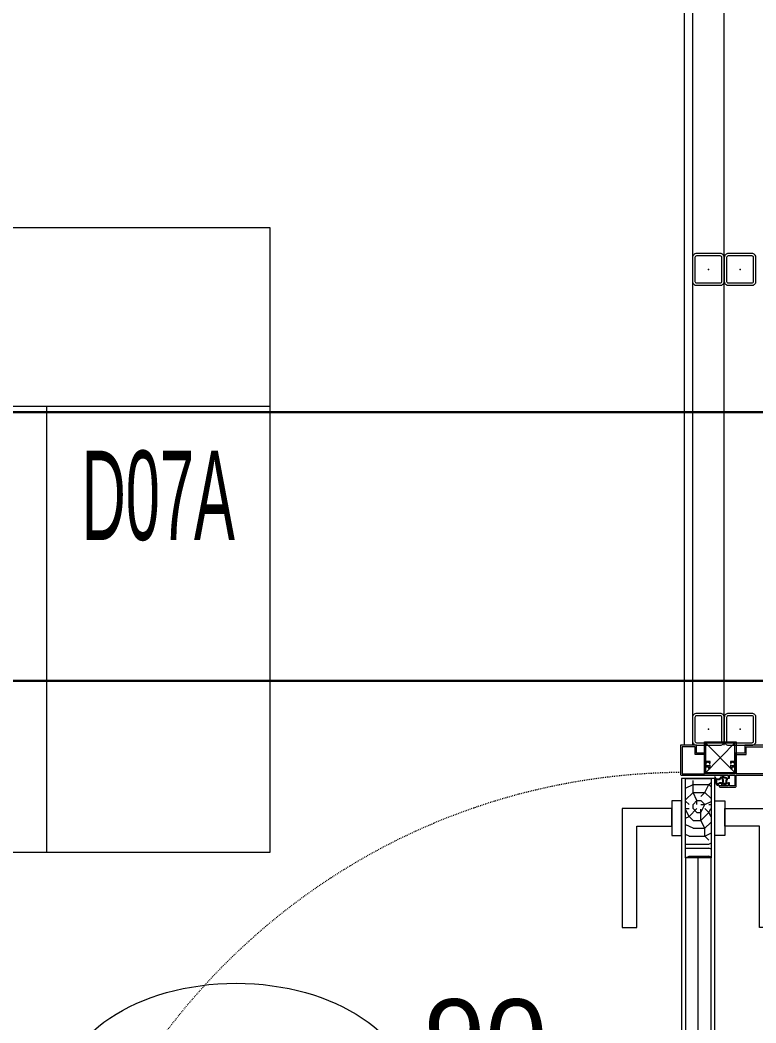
# Model space of a CAD drawing. Extents: x -1417 to 34975, y -245 to 8298.
# Drawn here: x 30929.6 to 31022.3, y 3192.5 to 3318.8 of the extents above; entities that cross this region are included whole.
import ezdxf
from ezdxf.enums import TextEntityAlignment as Align

# ---------------------------------------------------------------- set-up
doc = ezdxf.new("R2010")
doc.units = 0
doc.linetypes.add('DOT2', pattern=[0.125, 0, -0.125])
doc.layers.get('0').update_dxf_attribs({"color": 9, "lineweight": 9})
for name, color, linetype, lineweight in [('06D', 9, 'Continuous', 9), ('09', 9, 'Continuous', 9), ('10', 9, 'Continuous', 9), ('11', 9, 'Continuous', 9), ('12', 9, 'Continuous', 9), ('20', 9, 'DOT2', 9), ('21_MAHAL', 9, 'Continuous', 9), ('22', 8, 'Continuous', 9), ('33', 9, 'BATTING', 9), ('E-KABLO', 7, 'Continuous', 30)]:
    doc.layers.add(name, color=color, linetype=linetype, lineweight=lineweight)
doc.styles.add('Arial', font='arial.ttf', dxfattribs={"height": 2.5})
doc.styles.add('MuuM_TEXT-STANDART', font='ARIALN.TTF')
doc.linetypes.add('BATTING', pattern='A,0.0001,-0.1,[134,ltypeshp.shx,S=0.1,R=0,X=-0.1,Y=0],-0.2,[134,ltypeshp.shx,S=0.1,R=180,X=0.1,Y=0],-0.1', length=0.4001)

# ---------------------------------------------------------------- blocks, each defined once
blk = doc.blocks.new('Prf-40x40')
for points in [[(1.5, -2), (-1.5, -2, -0.414214), (-2, -1.5), (-2, 1.5, -0.414214), (-1.5, 2), (1.5, 2, -0.414214), (2, 1.5), (2, -1.5, -0.414214)], [(1.5, -1.7), (-1.5, -1.7, -0.414214), (-1.7, -1.5), (-1.7, 1.5, -0.414214), (-1.5, 1.7), (1.5, 1.7, -0.414214), (1.7, 1.5), (1.7, -1.5, -0.414214)]]:
    blk.add_lwpolyline(points, format="xyb", close=True)
blk.add_point((0, 0))
blk = doc.blocks.new('0_doorno')
blk.add_lwpolyline([(4.5, 0), (12.5, 0)])
blk.add_ellipse((0, 0), major_axis=(-4.5, 0), ratio=0.666667)
at = {"style": 'Arial'}
blk.add_attdef('YUKSEKLIK', text='', height=2, dxfattribs=at).set_placement((5, 5.9), align=Align.TOP_LEFT)
blk.add_attdef('KAPINO', text='', height=1.4, dxfattribs=at).set_placement((-0.019, -0.035), align=Align.MIDDLE)
blk.add_attdef('GENISLIK', text='', height=2, dxfattribs=at).set_placement((5, -1.895), align=Align.BOTTOM_LEFT)
blk = doc.blocks.new('p-korkasa_40x40')
at = {"layer": '10'}
for points in [[(-2, -2), (-2, -2, 4.557572), (-2, -2), (2, -2, 6.895317), (2, -2), (2, -2), (2, 2), (-2, 2), (-2, -2)], [(-1.85, -1.85), (-1.85, 1.85), (1.85, 1.85), (1.85, -1.85), (-1.85, -1.85, -4.556435), (-1.85, -1.85)]]:
    blk.add_lwpolyline(points, format="xyb", close=True, dxfattribs=at)
for points in [[(2, -2), (-2, 2)], [(2, 2), (-2, -1.97)]]:
    blk.add_lwpolyline(points, dxfattribs=at)
blk = doc.blocks.new('P-AH-01-10')
at = {"layer": '09'}
h = blk.add_hatch(dxfattribs=at)
h.set_pattern_fill('LOGEND', color=256, scale=10, style=0)
h.set_pattern_definition([(360, (3903.399, 15925.483), (10, -10), [3, -7]), (360, (3903.399, 15924.983), (10, -10), [3, -7]), (360, (3903.899, 15923.983), (10, -10), [2, -8]), (360, (3904.399, 15922.983), (10, -10), [1.5, -8.5]), (360, (3904.399, 15921.983), (10, -10), [1, -9]), (360, (3901.899, 15920.983), (10, -10), [0.5, -2.5, 0.5, -6.5]), (360, (3903.399, 15920.483), (10, -10), [0.5, -4, 1.5, -4]), (360, (3905.399, 15919.983), (10, -10), [0.5, -0.5, 0.5, -8.5]), (360, (3904.899, 15919.483), (10, -10), [0.5, -9.5]), (360, (3904.399, 15918.483), (10, -10), [1.5, -8.5]), (360, (3904.399, 15917.483), (10, -10), [2, -8]), (360, (3903.899, 15916.483), (10, -10), [2.5, -3, 0.5, -4]), (270, (3899.899, 15922.483), (-10, -10), [0.5, -1, 2.5, -6]), (270, (3900.399, 15921.483), (-10, -10), [0.5, -0.5, 1.5, -7.5]), (270, (3900.899, 15917.483), (-10, -10), [1, -9]), (270, (3901.399, 15921.483), (-10, -10), [2, -3, 0.5, -4.5]), (270, (3901.899, 15915.983), (-10, -10), [0.5, -9.5]), (270, (3902.399, 15920.983), (-10, -10), [1.5, -8.5]), (270, (3903.399, 15920.483), (-10, -10), [1, -9]), (270, (3904.399, 15920.483), (-10, -10), [0.5, -1.5, 1.5, -6.5]), (270, (3904.899, 15919.983), (-10, -10), [0.5, -9.5]), (270, (3905.399, 15921.983), (-10, -10), [1.4, -8.6]), (270, (3905.899, 15923.983), (-10, -10), [1, -9]), (270, (3906.899, 15919.983), (-10, -10), [0.5, -9.5]), (270, (3907.899, 15920.483), (-10, -10), [1.5, -8.5]), (270, (3908.899, 15920.483), (-10, -10), [1.5, -8.5]), (315, (3907.399, 15924.483), (-3e-15, -10), [0.7071, -0.7071, 0.7071, -12.0208356]), (315, (3905.399, 15921.983), (-3e-15, -10), [1.4142, -12.7279356]), (315, (3901.399, 15916.983), (-3e-15, -10), [1.4142, -12.7279356]), (315, (3903.399, 15919.483), (-3e-15, -10), [1.4142, -12.7279356]), (315, (3903.899, 15921.483), (-3e-15, -10), [1.4142, -12.7279356]), (315, (3906.899, 15923.483), (-3e-15, -10), [1.4142, -12.7279356]), (315, (3905.899, 15922.983), (-3e-15, -10), [2.12132, -12.0208156]), (315, (3902.899, 15918.483), (-3e-15, -10), [0.7071, -13.4350356]), (315, (3902.399, 15917.483), (-3e-15, -10), [0.7071, -13.4350356]), (315, (3906.399, 15917.483), (-3e-15, -10), [0.7071, -13.4350356]), (315, (3902.399, 15922.483), (-3e-15, -10), [0.7071, -13.4350356]), (315, (3907.899, 15918.983), (-3e-15, -10), [0.7071, -13.4350356]), (315, (3904.399, 15919.983), (-3e-15, -10), [0.7071, -13.4350356]), (315, (3905.399, 15918.983), (-3e-15, -10), [0.7071, -13.4350356]), (225, (3904.899, 15920.983), (-10, 3e-15), [0.7071, -0.7071, 2.12132, -10.6066156]), (225, (3906.399, 15920.983), (-10, 3e-15), [0.7071, -13.4350356]), (225, (3906.399, 15924.483), (-10, 3e-15), [0.7071, -13.4350356]), (225, (3904.399, 15921.983), (-10, 3e-15), [0.7071, -13.4350356]), (225, (3905.899, 15919.983), (-10, 3e-15), [0.7071, -13.4350356]), (225, (3903.399, 15922.483), (-10, 3e-15), [0.7071, -13.4350356]), (225, (3907.399, 15922.483), (-10, 3e-15), [0.7071, -13.4350356]), (225, (3900.399, 15925.483), (-10, 3e-15), [0.7071, -13.4350356]), (225, (3900.899, 15924.983), (-10, 3e-15), [1.4142, -12.7279356]), (225, (3901.399, 15924.483), (-10, 3e-15), [1.4142, -12.7279356]), (225, (3902.399, 15924.483), (-10, 3e-15), [1.4142, -12.7279356]), (225, (3902.899, 15923.483), (-10, 3e-15), [1.4142, -12.7279356]), (225, (3906.899, 15919.483), (-10, 3e-15), [1.4142, -12.7279356]), (225, (3908.899, 15924.483), (-10, 3e-15), [1.4142, -12.7279356]), (225, (3909.399, 15916.483), (-10, 3e-15), [1.4142, -12.7279356]), (225, (3909.399, 15917.483), (-10, 3e-15), [1.4142, -12.7279356]), (225, (3908.399, 15917.983), (-10, 3e-15), [1.4142, -12.7279356]), (225, (3901.399, 15917.983), (-10, 3e-15), [2.12132, -12.0208156]), (225, (3907.899, 15918.983), (-10, 3e-15), [2.12132, -12.0208156]), (333.43495, (3902.399, 15915.983), (10, -4e-09), [1.118, -21.24268]), (333.43495, (3902.399, 15920.983), (10, -4e-09), [1.118, -21.24268]), (333.43495, (3903.399, 15917.983), (10, -4e-09), [1.118, -21.24268]), (333.43495, (3906.399, 15924.983), (10, -4e-09), [1.118, -21.24268]), (333.43495, (3905.899, 15923.983), (10, -4e-09), [1.118, -21.24268]), (333.43495, (3902.899, 15921.983), (10, -4e-09), [1.118, -21.24268]), (333.43495, (3902.899, 15916.983), (10, -4e-09), [1.118, -21.24268]), (333.43495, (3905.899, 15919.983), (10, -4e-09), [2.236, -20.12468]), (296.56505, (3905.899, 15918.483), (5e-10, -10), [1.118, -21.24268]), (296.56505, (3907.399, 15921.483), (5e-10, -10), [1.118, -21.24268]), (296.56505, (3902.399, 15919.483), (5e-10, -10), [1.118, -21.24268]), (296.56505, (3900.399, 15918.983), (5e-10, -10), [1.118, -21.24268]), (296.56505, (3906.399, 15920.983), (5e-10, -10), [1.118, -21.24268]), (296.56505, (3905.399, 15920.983), (5e-10, -10), [1.118, -21.24268]), (296.56505, (3901.399, 15919.483), (5e-10, -10), [2.236, -20.12468]), (296.56505, (3908.899, 15922.983), (5e-10, -10), [2.236, -20.12468]), (296.56505, (3907.899, 15922.483), (5e-10, -10), [2.236, -20.12468]), (243.43495, (3899.899, 15923.983), (-4e-09, -10), [1.118, -21.24268]), (243.43495, (3899.899, 15918.483), (-4e-09, -10), [1.118, -21.24268]), (243.43495, (3901.899, 15925.483), (-4e-09, -10), [1.118, -21.24268]), (243.43495, (3900.899, 15916.483), (-4e-09, -10), [1.118, -21.24268]), (243.43495, (3901.899, 15922.483), (-4e-09, -10), [1.118, -21.24268]), (243.43495, (3903.899, 15921.483), (-4e-09, -10), [1.118, -21.24268]), (243.43495, (3904.899, 15919.483), (-4e-09, -10), [1.118, -21.24268]), (243.43495, (3900.399, 15923.483), (3.2e-06, -10.0000016), [1.118, -21.24268]), (243.43495, (3902.899, 15921.983), (-4e-09, -10), [1.118, -21.24268]), (243.43495, (3905.899, 15922.983), (-4e-09, -10), [1.118, -21.24268]), (243.43495, (3906.899, 15921.983), (-4e-09, -10), [1.118, -21.24268]), (243.43495, (3908.899, 15918.983), (-4e-09, -10), [1.118, -21.24268]), (243.43495, (3901.399, 15915.983), (-4e-09, -10), [1.118, -21.24268]), (243.43495, (3899.899, 15916.483), (-4e-09, -10), [2.236, -20.12468]), (243.43495, (3901.399, 15923.483), (-4e-09, -10), [2.236, -20.12468]), (206.56505, (3899.899, 15924.983), (-10, -5e-10), [1.118, -21.24268]), (206.56505, (3908.399, 15925.483), (-10, -5e-10), [1.118, -21.24268]), (206.56505, (3907.899, 15920.483), (-10, -5e-10), [1.118, -21.24268]), (206.56505, (3903.899, 15923.983), (-10, -5e-10), [1.118, -21.24268]), (206.56505, (3903.399, 15924.983), (-10, -5e-10), [1.118, -21.24268]), (206.56505, (3904.399, 15922.983), (-10, -5e-10), [1.118, -21.24268]), (206.56505, (3907.399, 15916.983), (-10, -5e-10), [1.118, -21.24268]), (206.56505, (3908.399, 15916.483), (-10, -5e-10), [2.236, -20.12468])])
h.paths.add_polyline_path([(-6.17, -90.96), (-6.2, -90.96), (-6.2, -90.17), (-6.17, -90.17), (-6.17, -89.65), (-6.2, -89.65), (-6.2, -88.7), (-9.34, -88.7), (-9.34, -89.65), (-9.37, -89.65), (-9.37, -90.17), (-9.34, -90.17), (-9.34, -90.96), (-9.37, -90.96), (-9.37, -94.7), (-6.17, -94.7)])
h.paths.add_polyline_path([(-6.2, -87.23), (-6.2, -86.44), (-6.17, -86.44), (-6.17, -84.7), (-9.37, -84.7), (-9.37, -86.44), (-9.34, -86.44), (-9.34, -87.23), (-9.37, -87.23), (-9.37, -87.75), (-9.34, -87.75), (-9.34, -88.7), (-6.2, -88.7), (-6.2, -87.75), (-6.17, -87.75), (-6.17, -87.23)])
at = {"layer": '10'}
h = blk.add_hatch(color=256, dxfattribs=at)
edge = h.paths.add_edge_path()
edge.add_spline(control_points=[(-4.46, -93.81), (-4.41, -93.85), (-4.31, -93.92), (-4.22, -94.03), (-4.11, -94.12), (-4.16, -94.23), (-4.2, -94.33), (-4.18, -94.44), (-4.11, -94.52), (-4.11, -94.61), (-4.11, -94.73), (-4.27, -94.8), (-4.44, -94.88), (-4.68, -94.9), (-4.84, -94.88), (-4.98, -94.89), (-5, -94.77), (-5.08, -94.7), (-5.16, -94.59), (-5.29, -94.61), (-5.41, -94.63), (-5.55, -94.67), (-5.6, -94.79), (-5.65, -94.97), (-5.67, -94.92), (-5.68, -94.9)], knot_values=[0, 0, 0, 0, 1.972481, 3.574486, 4.459232, 5.627327, 6.631388, 7.787073, 8.750153, 9.776377, 10.52172, 11.983185, 14.349038, 16.622963, 18.666606, 19.53266, 20.303207, 21.531065, 22.895002, 24.140503, 24.941405, 26.576439, 28.121431, 29.408424, 30.069043, 30.069043, 30.069043, 30.069043], degree=3, periodic=0)
edge.add_arc((-5.66, -94.89), 0.02, -189.6961, -163.7234, ccw=False)
edge.add_line((-5.68, -94.89), (-5.51, -93.94))
edge.add_spline(control_points=[(-5.51, -93.94), (-5.47, -93.91), (-5.4, -93.86), (-5.3, -93.85), (-5.24, -93.87), (-5.24, -93.87), (-5.22, -93.94), (-5.22, -93.94)], knot_values=[0, 0, 0, 0, 0.223005, 0.446978, 0.802266, 1.018677, 1.060394, 1.060394, 1.060394, 1.060394], degree=3, periodic=0)
edge.add_arc((-4.99, -93.88), 0.24, -167.1554, -38.8576)
edge.add_spline(control_points=[(-4.8, -94.04), (-4.82, -94.01), (-4.81, -93.95), (-4.87, -93.85), (-4.75, -93.86), (-4.74, -94.05), (-4.58, -93.99), (-4.34, -94), (-4.47, -93.88), (-4.47, -93.83), (-4.46, -93.81)], knot_values=[1.684533, 1.684533, 1.684533, 1.684533, 1.827513, 2.001132, 2.034133, 2.383878, 2.57075, 2.817302, 2.995365, 3.101802, 3.101802, 3.101802, 3.101802], degree=3, periodic=0)
edge = h.paths.add_edge_path(flags=16)
edge.add_spline(control_points=[(-5.49, -94.59), (-5.47, -94.58), (-5.45, -94.56), (-5.41, -94.54), (-5.4, -94.53), (-5.39, -94.53)], knot_values=[4.696286, 4.696286, 4.696286, 4.696286, 4.796123, 4.796123, 4.85442, 4.85442, 4.85442, 4.85442], degree=3, periodic=0)
edge.add_spline(control_points=[(-5.39, -94.53), (-5.39, -94.53), (-5.39, -94.53), (-5.38, -94.53), (-5.37, -94.53), (-5.35, -94.52), (-5.34, -94.52), (-5.33, -94.52), (-5.32, -94.52), (-5.29, -94.52), (-5.27, -94.51), (-5.23, -94.51), (-5.21, -94.51), (-5.17, -94.52), (-5.16, -94.52), (-5.13, -94.53), (-5.11, -94.54), (-5.08, -94.56), (-5.07, -94.57), (-5.04, -94.59), (-5.03, -94.61), (-5.01, -94.63), (-5.01, -94.64), (-4.99, -94.66), (-4.98, -94.66), (-4.96, -94.69), (-4.95, -94.72), (-4.93, -94.74)], knot_values=[3.795206, 3.795206, 3.795206, 3.795206, 3.825435, 3.825435, 3.876176, 3.876176, 3.92312, 3.92312, 3.970064, 3.970064, 4.05608, 4.05608, 4.142095, 4.142095, 4.181856, 4.181856, 4.244412, 4.244412, 4.309456, 4.309456, 4.374501, 4.374501, 4.4364, 4.4364, 4.4983, 4.4983, 4.605733, 4.605733, 4.605733, 4.605733], degree=3, periodic=0)
edge.add_arc((-4.86, -94.71), 0.076, -153.7733, -27.2222)
edge.add_arc((-5.77, -94.32), 1.06, -383.3762, -348.8377)
edge.add_arc((-4.75, -94.12), 0.02, -348.9001, -239.8046)
edge.add_arc((-4.97, -93.84), 0.342, -515.5119, -411.1287, ccw=False)
edge.add_arc((-5.35, -94), 0.0708, -341.8184, -180.1577)
edge.add_line((-5.42, -94), (-5.52, -94.57))
edge.add_arc((-5.5, -94.58), 0.02, -189.6961, -45.6378)
edge = h.paths.add_edge_path(flags=16)
edge.add_spline(control_points=[(-4.62, -94.83), (-4.62, -94.83), (-4.61, -94.83), (-4.58, -94.82), (-4.55, -94.81), (-4.51, -94.79), (-4.51, -94.79), (-4.51, -94.79)], knot_values=[2.606882, 2.606882, 2.606882, 2.606882, 2.618309, 2.618309, 2.814705, 2.814705, 2.821436, 2.821436, 2.821436, 2.821436], degree=3, periodic=0)
edge.add_spline(control_points=[(-4.51, -94.79), (-4.48, -94.78), (-4.44, -94.77), (-4.41, -94.76), (-4.41, -94.76), (-4.41, -94.76)], knot_values=[2.408074, 2.408074, 2.408074, 2.408074, 2.597739, 2.597739, 2.606882, 2.606882, 2.606882, 2.606882], degree=3, periodic=0)
edge.add_spline(control_points=[(-4.41, -94.76), (-4.39, -94.75), (-4.38, -94.75), (-4.35, -94.73), (-4.33, -94.73), (-4.3, -94.71), (-4.29, -94.71), (-4.28, -94.7)], knot_values=[2.149006, 2.149006, 2.149006, 2.149006, 2.238061, 2.238061, 2.336259, 2.336259, 2.408074, 2.408074, 2.408074, 2.408074], degree=3, periodic=0)
edge.add_spline(control_points=[(-4.28, -94.7), (-4.27, -94.7), (-4.27, -94.7), (-4.25, -94.69), (-4.25, -94.69), (-4.23, -94.68), (-4.23, -94.68), (-4.22, -94.67), (-4.21, -94.67), (-4.21, -94.67)], knot_values=[1.977607, 1.977607, 1.977607, 1.977607, 2.00399, 2.00399, 2.053089, 2.053089, 2.101048, 2.101048, 2.149006, 2.149006, 2.149006, 2.149006], degree=3, periodic=0)
edge.add_arc((-4.22, -94.65), 0.02, -411.5664, -360.5556)
edge.add_spline(control_points=[(-4.2, -94.65), (-4.2, -94.65), (-4.2, -94.65), (-4.2, -94.64), (-4.2, -94.64), (-4.2, -94.62), (-4.2, -94.61), (-4.2, -94.6)], knot_values=[1.698781, 1.698781, 1.698781, 1.698781, 1.709176, 1.709176, 1.751194, 1.751194, 1.814824, 1.814824, 1.814824, 1.814824], degree=3, periodic=0)
edge.add_spline(control_points=[(-4.2, -94.6), (-4.2, -94.6), (-4.2, -94.6), (-4.2, -94.59), (-4.2, -94.58), (-4.2, -94.57), (-4.2, -94.57), (-4.2, -94.56), (-4.2, -94.56), (-4.2, -94.56), (-4.21, -94.55), (-4.21, -94.55), (-4.21, -94.55), (-4.21, -94.55), (-4.21, -94.54), (-4.21, -94.54), (-4.21, -94.54), (-4.22, -94.54)], knot_values=[1.498289, 1.498289, 1.498289, 1.498289, 1.4989, 1.4989, 1.556387, 1.556387, 1.58513, 1.58513, 1.613874, 1.613874, 1.646409, 1.646409, 1.665385, 1.665385, 1.684361, 1.684361, 1.698781, 1.698781, 1.698781, 1.698781], degree=3, periodic=0)
edge.add_line((-4.22, -94.54), (-4.24, -94.49))
edge.add_line((-4.24, -94.49), (-4.27, -94.41))
edge.add_line((-4.27, -94.41), (-4.28, -94.33))
edge.add_line((-4.28, -94.33), (-4.26, -94.23))
edge.add_spline(control_points=[(-4.26, -94.23), (-4.26, -94.22), (-4.25, -94.21), (-4.24, -94.18), (-4.24, -94.17), (-4.23, -94.15)], knot_values=[0.932214, 0.932214, 0.932214, 0.932214, 0.972815, 0.972815, 1.05928, 1.05928, 1.05928, 1.05928], degree=3, periodic=0)
edge.add_arc((-4.25, -94.15), 0.02, -384.1288, -311.1876)
edge.add_spline(control_points=[(-4.24, -94.13), (-4.24, -94.12), (-4.25, -94.12), (-4.26, -94.11), (-4.26, -94.11), (-4.26, -94.11)], knot_values=[0.619149, 0.619149, 0.619149, 0.619149, 0.680038, 0.680038, 0.680134, 0.680134, 0.680134, 0.680134], degree=3, periodic=0)
edge.add_line((-4.26, -94.11), (-4.29, -94.08))
edge.add_arc((-4.34, -94.14), 0.076, -314.3826, -291.8249)
edge.add_line((-4.32, -94.07), (-4.39, -94.06))
edge.add_line((-4.39, -94.06), (-4.47, -94.07))
edge.add_line((-4.47, -94.07), (-4.55, -94.07))
edge.add_line((-4.55, -94.07), (-4.6, -94.07))
edge.add_line((-4.6, -94.07), (-4.6, -94.07))
edge.add_arc((-4.59, -94.15), 0.076, -262.2541, -172.7718)
edge.add_line((-4.67, -94.16), (-4.67, -94.16))
edge.add_line((-4.67, -94.16), (-4.65, -94.22))
edge.add_line((-4.65, -94.22), (-4.64, -94.32))
edge.add_line((-4.64, -94.32), (-4.65, -94.44))
edge.add_line((-4.65, -94.44), (-4.65, -94.51))
edge.add_line((-4.65, -94.51), (-4.68, -94.65))
edge.add_arc((-5.63, -94.37), 0.983, -381.0841, -376.6741, ccw=False)
edge.add_arc((-4.64, -94.75), 0.076, -203.6945, -74.565)
at = {"layer": '06D'}
for points in [[(-11.12, -90.92), (-17.37, -90.92), (-17.37, -75.92), (-15.5, -75.92), (-15.5, -88.67), (-15.5, -88.67), (-11.12, -88.67), (-11.12, -90.92)], [(-4.42, -90.92), (1.83, -90.92), (1.83, -75.92), (-0.05, -75.92), (-0.05, -88.67), (-0.05, -88.67), (-4.42, -88.67), (-4.42, -90.92)], [(-9.87, -91.9), (-11.12, -91.9), (-11.12, -87.5), (-9.87, -87.5), (-9.87, -91.9)], [(-5.67, -91.9), (-4.42, -91.9), (-4.42, -87.5), (-5.67, -87.5), (-5.67, -91.9)]]:
    blk.add_lwpolyline(points, dxfattribs=at)
at = {"layer": '10'}
for p, q in [((-5.68, -94.89), (-5.51, -93.94)), ((-5.52, -94.57), (-5.42, -94)), ((-4.35, -94.06), (-4.6, -94.07))]:
    blk.add_line(p, q, dxfattribs=at)
blk.add_lwpolyline([(0.95, -98.9), (-1.88, -98.9, -0.414214), (-1.9, -98.88), (-1.9, -97.9), (-3.14, -97.9, -0.414214), (-3.16, -97.88), (-3.16, -96.85), (-3.72, -96.85), (-3.72, -96.62), (-3.61, -96.62), (-3.65, -96.66, 0.091673), (-3.57, -96.73), (-3.54, -96.7, 0.288261), (-3.3, -96.7), (-3.26, -96.73, 0.091673), (-3.19, -96.66), (-3.23, -96.62, 0.288261), (-3.23, -96.38), (-3.19, -96.35, 0.091673), (-3.26, -96.28), (-3.3, -96.31, 0.288261), (-3.54, -96.31), (-3.57, -96.28, 0.091673), (-3.65, -96.35), (-3.61, -96.38), (-3.72, -96.38), (-3.72, -95.98, -0.414214), (-3.69, -95.95), (-3.54, -95.95, -0.414214), (-3.52, -95.98), (-3.52, -96.15), (-3.16, -96.15), (-3.16, -95.45, 0.414214), (-3.31, -95.3), (-6.69, -95.3, 0.414214), (-6.84, -95.45), (-6.84, -96.15), (-6.48, -96.15), (-6.48, -95.98, -0.414214), (-6.46, -95.95), (-6.31, -95.95, -0.414214), (-6.28, -95.98), (-6.28, -96.38), (-6.39, -96.38), (-6.35, -96.35, 0.091673), (-6.43, -96.28), (-6.46, -96.31, 0.288261), (-6.7, -96.31), (-6.74, -96.28, 0.091673), (-6.81, -96.35), (-6.77, -96.38, 0.288261), (-6.77, -96.62), (-6.81, -96.66, 0.091673), (-6.74, -96.73), (-6.7, -96.7, 0.288261), (-6.46, -96.7), (-6.43, -96.73, 0.091673), (-6.35, -96.66), (-6.39, -96.62), (-6.28, -96.62), (-6.28, -96.85), (-6.84, -96.85), (-6.84, -97.88, -0.414214), (-6.87, -97.9), (-8, -97.9), (-8, -98.88, -0.414214), (-8.03, -98.9), (-10, -98.9, -0.414214), (-10.02, -98.88), (-10.02, -95.25, -0.414214), (-9.87, -95.1), (-4, -95.1), (-4, -94.78, -0.414214), (-3.98, -94.75), (-3.85, -94.75, -0.414214), (-3.82, -94.78), (-3.82, -95.1), (-3.16, -95.1), (-3.16, -93.78), (-3.82, -93.78), (-3.82, -94.11, -0.414214), (-3.85, -94.13), (-3.98, -94.13, -0.414214), (-4, -94.11), (-4, -93.78), (-5.14, -93.78), (-5.14, -93.75, -0.414214), (-4.99, -93.6), (-3.13, -93.6, -0.414214), (-2.98, -93.75), (-2.98, -95.1), (0.83, -95.1, -0.414214)], format="xyb", dxfattribs=at)
blk.add_lwpolyline([(-4.71, -94.76), (-4.68, -94.65), (-4.65, -94.51), (-4.65, -94.44), (-4.64, -94.32), (-4.65, -94.22), (-4.67, -94.16), (-4.65, -94.1), (-4.6, -94.07), (-4.55, -94.07), (-4.47, -94.07), (-4.39, -94.06), (-4.32, -94.07), (-4.29, -94.08), (-4.26, -94.11), (-4.23, -94.14), (-4.26, -94.23), (-4.28, -94.33), (-4.27, -94.41), (-4.24, -94.49), (-4.22, -94.54), (-4.2, -94.6), (-4.21, -94.67), (-4.28, -94.7), (-4.41, -94.76), (-4.51, -94.79), (-4.62, -94.83), (-4.7, -94.8), (-4.7, -94.8), (-4.71, -94.76)], dxfattribs=at)
for points in [[(-7, -97.72), (-8.16, -97.72), (-8.16, -98.7), (-9.82, -98.7), (-9.82, -95.3), (-7, -95.3)], [(0.78, -98.7), (0.78, -95.3), (-3, -95.3), (-3, -97.72), (-1.74, -97.72), (-1.74, -98.7)]]:
    blk.add_lwpolyline(points, close=True, dxfattribs=at)
for centre, radius, start, end in [((-5.5, -94.58), 0.02, 170.3039, 314.3622), ((-5.35, -94), 0.0708, 17.4548, 181.5695), ((-4.97, -93.84), 0.342, 204.4547, 308.8713), ((-4.99, -93.88), 0.24, 192.8446, 321.1424), ((-4.86, -94.71), 0.076, 206.2267, 332.7778), ((-5.77, -94.32), 1.06, 336.6238, 11.1647), ((-4.75, -94.12), 0.02, 11.2271, 120.1954), ((-5.63, -94.37), 0.983, 338.9159, 12.4907), ((-4.64, -94.75), 0.076, 156.3055, 285.435), ((-4.59, -94.15), 0.076, 97.7459, 185.7821), ((-4.34, -94.14), 0.076, 45.6174, 90.7329), ((-4.25, -94.15), 0.02, 338.8417, 47.7427), ((-4.22, -94.65), 0.02, 308.4336, 353.2033)]:
    blk.add_arc(centre, radius, start, end, dxfattribs=at)
for points, knots in [([(-4.46, -93.81), (-4.41, -93.85), (-4.31, -93.92), (-4.22, -94.03), (-4.11, -94.12), (-4.16, -94.23), (-4.2, -94.33), (-4.18, -94.44), (-4.11, -94.52), (-4.11, -94.61), (-4.11, -94.73), (-4.27, -94.8), (-4.44, -94.88), (-4.68, -94.9), (-4.84, -94.88), (-4.98, -94.89), (-5, -94.77), (-5.08, -94.7), (-5.16, -94.59), (-5.29, -94.61), (-5.41, -94.63), (-5.55, -94.67), (-5.62, -94.79), (-5.65, -94.97), (-5.67, -94.92), (-5.68, -94.9)], [0, 0, 0, 0, 1.972481, 3.574486, 4.459232, 5.627327, 6.631388, 7.787073, 8.750153, 9.776377, 10.52172, 11.983185, 14.349038, 16.622963, 18.666606, 19.53266, 20.303207, 21.531065, 22.895002, 24.140503, 24.941405, 26.576439, 28.121431, 29.408424, 30.069043, 30.069043, 30.069043, 30.069043]), ([(-5.51, -93.94), (-5.47, -93.91), (-5.4, -93.86), (-5.3, -93.85), (-5.24, -93.87), (-5.24, -93.87), (-5.22, -93.94), (-5.22, -93.94)], [0, 0, 0, 0, 0.223005, 0.446978, 0.802266, 1.018677, 1.060394, 1.060394, 1.060394, 1.060394]), ([(-5.39, -94.53), (-5.4, -94.53), (-5.41, -94.54), (-5.45, -94.56), (-5.47, -94.58), (-5.49, -94.59)], [4.6962856, 4.6962856, 4.6962856, 4.6962856, 4.7545829, 4.7545829, 4.8544198, 4.8544198, 4.8544198, 4.8544198]), ([(-4.93, -94.74), (-4.95, -94.72), (-4.96, -94.69), (-4.98, -94.66), (-4.99, -94.66), (-5.01, -94.64), (-5.01, -94.63), (-5.03, -94.61), (-5.04, -94.59), (-5.07, -94.57), (-5.08, -94.56), (-5.11, -94.54), (-5.13, -94.53), (-5.16, -94.52), (-5.17, -94.52), (-5.21, -94.51), (-5.23, -94.51), (-5.27, -94.51), (-5.29, -94.52), (-5.32, -94.52), (-5.33, -94.52), (-5.34, -94.52), (-5.35, -94.52), (-5.37, -94.53), (-5.38, -94.53), (-5.39, -94.53), (-5.39, -94.53), (-5.39, -94.53)], [3.7952058, 3.7952058, 3.7952058, 3.7952058, 3.9026393, 3.9026393, 3.9645387, 3.9645387, 4.0264381, 4.0264381, 4.0914828, 4.0914828, 4.1565275, 4.1565275, 4.2190829, 4.2190829, 4.2588441, 4.2588441, 4.3448595, 4.3448595, 4.4308749, 4.4308749, 4.4778191, 4.4778191, 4.5247633, 4.5247633, 4.5755038, 4.5755038, 4.6057333, 4.6057333, 4.6057333, 4.6057333]), ([(-4.8, -94.04), (-4.82, -94.01), (-4.81, -93.95), (-4.87, -93.85), (-4.75, -93.86), (-4.74, -94.05), (-4.58, -93.99), (-4.34, -94), (-4.47, -93.88), (-4.47, -93.83), (-4.46, -93.81)], [1.684533, 1.684533, 1.684533, 1.684533, 1.827513, 2.001132, 2.034133, 2.383878, 2.57075, 2.817302, 2.995365, 3.101802, 3.101802, 3.101802, 3.101802]), ([(-4.21, -94.67), (-4.21, -94.67), (-4.22, -94.67), (-4.23, -94.68), (-4.23, -94.68), (-4.25, -94.69), (-4.25, -94.69), (-4.28, -94.7), (-4.3, -94.71), (-4.33, -94.73), (-4.35, -94.73), (-4.38, -94.75), (-4.4, -94.75), (-4.45, -94.77), (-4.48, -94.78), (-4.55, -94.81), (-4.58, -94.82), (-4.61, -94.83), (-4.62, -94.83), (-4.62, -94.83)], [1.9776074, 1.9776074, 1.9776074, 1.9776074, 2.025566, 2.025566, 2.0735245, 2.0735245, 2.1226235, 2.1226235, 2.2208216, 2.2208216, 2.3190196, 2.3190196, 2.4172177, 2.4172177, 2.6136138, 2.6136138, 2.8100099, 2.8100099, 2.8214364, 2.8214364, 2.8214364, 2.8214364]), ([(-4.29, -94.08), (-4.28, -94.09), (-4.27, -94.1), (-4.25, -94.12), (-4.24, -94.12), (-4.24, -94.13)], [0.5601748, 0.5601748, 0.5601748, 0.5601748, 0.6192452, 0.6192452, 0.6801336, 0.6801336, 0.6801336, 0.6801336]), ([(-4.23, -94.15), (-4.24, -94.17), (-4.24, -94.18), (-4.26, -94.21), (-4.26, -94.23), (-4.27, -94.26), (-4.28, -94.27), (-4.28, -94.31), (-4.28, -94.33), (-4.28, -94.37), (-4.28, -94.39), (-4.27, -94.43), (-4.26, -94.45), (-4.25, -94.48), (-4.24, -94.49), (-4.23, -94.5), (-4.23, -94.51), (-4.22, -94.53), (-4.22, -94.54), (-4.21, -94.54), (-4.21, -94.55), (-4.21, -94.55), (-4.21, -94.55), (-4.21, -94.55), (-4.2, -94.56), (-4.2, -94.56), (-4.2, -94.56), (-4.2, -94.57), (-4.2, -94.57), (-4.2, -94.58), (-4.2, -94.59), (-4.2, -94.61), (-4.2, -94.62), (-4.2, -94.64), (-4.2, -94.64), (-4.2, -94.65), (-4.2, -94.65), (-4.2, -94.65)], [0.9322139, 0.9322139, 0.9322139, 0.9322139, 1.0186789, 1.0186789, 1.0825561, 1.0825561, 1.1464333, 1.1464333, 1.2253969, 1.2253969, 1.3043605, 1.3043605, 1.37226, 1.37226, 1.4156034, 1.4156034, 1.4589469, 1.4589469, 1.5127089, 1.5127089, 1.5316849, 1.5316849, 1.5506609, 1.5506609, 1.5831957, 1.5831957, 1.6119392, 1.6119392, 1.6406827, 1.6406827, 1.6981697, 1.6981697, 1.7624109, 1.7624109, 1.8044287, 1.8044287, 1.8148244, 1.8148244, 1.8148244, 1.8148244])]:
    blk.add_open_spline(points, degree=3, knots=knots, dxfattribs=at)
at = {"layer": '12', "ltscale": 20}
for points in [[(-5.67, -94.7), (-9.87, -94.7), (-9.87, -13.1), (-5.67, -13.1)], [(-6.17, -84.7), (-9.37, -84.7), (-9.37, -21.1), (-6.17, -21.1)]]:
    blk.add_lwpolyline(points, close=True, dxfattribs=at)
blk.add_lwpolyline([(-9.37, -84.7), (-9.37, -84.7), (-9.37, -94.7), (-6.17, -94.7), (-6.17, -84.7)], dxfattribs=at)
at = {"layer": '20'}
blk.add_arc((-9.18, -13.22), 82.29, 179.9189, 269.4168, dxfattribs=at)
at = {"layer": '33', "ltscale": 0.15}
blk.add_lwpolyline([(-7.77, -21.1), (-7.77, -84.7)], dxfattribs=at)
at = {"layer": '10', "rotation": 90}
blk.add_blockref('p-korkasa_40x40', (-5, -97.3), dxfattribs=at)
blk = doc.blocks.new('0_roomno2')
blk.add_lwpolyline([(19.375, -10.5), (0, -10.5), (0, 0), (19.375, 0)], close=True)
for points in [[(0, -3), (19.375, -3)], [(15.625, -3), (15.625, -10.5)]]:
    blk.add_lwpolyline(points)
at = {"style": 'Arial'}
blk.add_attdef('ODANO', (0, 1.17), '', height=2, dxfattribs=at)
blk.add_attdef('MEKANADI', text='', height=2, dxfattribs=at).set_placement((0.35, -3), align=Align.BOTTOM_LEFT)
at = {"style": 'MuuM_TEXT-STANDART', "width": 0.6}
for tag, p in [('YER01', (10, -4.5)), ('TAVAN01', (13.75, -4.5)), ('DUVAR01', (17.5, -4.5)), ('YER02', (10, -6.75)), ('TAVAN02', (13.75, -6.75)), ('DUVAR02', (17.5, -6.75)), ('YER03', (10, -9)), ('TAVAN03', (13.75, -9)), ('DUVAR03', (17.5, -9))]:
    blk.add_attdef(tag, text='', height=1.5, dxfattribs=at).set_placement(p, align=Align.MIDDLE_CENTER)
for tag, p in [('M2', (0.35, -4.875)), ('TEMIZTAVANYUKSEKLIGI', (1.8, -8.608))]:
    blk.add_attdef(tag, text='', height=1.5, dxfattribs=at).set_placement(p, align=Align.MIDDLE_LEFT)

msp = doc.modelspace()

# ---------------------------------------------------------------- linework, layer by layer
at = {"layer": '11'}
msp.add_lwpolyline([(31014.33, 3227.5), (31013.33, 3227.5), (31013.33, 3457.5), (31014.33, 3457.5)], close=True, dxfattribs=at)
at = {"layer": '33', "ltscale": 0.3}
msp.add_lwpolyline([(31018.33, 3227.5), (31018.33, 3457.46)], dxfattribs=at)
at = {"layer": 'E-KABLO', "color": 4, "ltscale": 40}
msp.add_line((31538.24, 3269.43), (30883.33, 3269.43), dxfattribs=at)
at = {"layer": 'E-KABLO', "color": 6, "ltscale": 40}
msp.add_line((31530.8, 3235.62), (30863.33, 3235.62), dxfattribs=at)

# ---------------------------------------------------------------- block references
at = {"layer": '10', "xscale": -1}
for name, p, rotation in [('Prf-40x40', (31016.33, 3287.43), 270), ('Prf-40x40', (31020.33, 3287.43), 270), ('Prf-40x40', (31016.33, 3229.5), 270), ('Prf-40x40', (31020.33, 3229.5), 270), ('P-AH-01-10', (31022.83, 3128.6), 180)]:
    msp.add_blockref(name, p, dxfattribs=dict(at, rotation=rotation))
at = {"layer": '21_MAHAL'}
ref = msp.add_blockref('0_roomno2', (30815.72, 3292.72), dxfattribs=dict(at, xscale=7.5, yscale=7.5, zscale=7.5))
ref.add_attrib('DUVAR01', 'D07A', dxfattribs={"layer": '0', "height": 11.25, "style": 'MuuM_TEXT-STANDART', "width": 0.6}).set_placement((30946.97, 3258.97), align=Align.MIDDLE_CENTER)
at = {"layer": '22'}
ref = msp.add_blockref('0_doorno', (30956.79, 3182.5), dxfattribs=dict(at, xscale=5, yscale=5, zscale=5))
ref.add_attrib('KAPINO', 'K-AH-01', dxfattribs={"layer": '0', "height": 10, "style": 'Arial'}).set_placement((30956.79, 3182.5), align=Align.MIDDLE)
ref.add_attrib('GENISLIK', '90', dxfattribs={"layer": '0', "height": 10, "style": 'Arial'}).set_placement((30980.45, 3182.5), align=Align.BOTTOM_LEFT)
ref.add_attrib('YUKSEKLIK', '220', dxfattribs={"layer": '0', "height": 10, "style": 'Arial'}).set_placement((30981.56, 3180), align=Align.TOP_LEFT)

doc.saveas('drawing.dxf')
